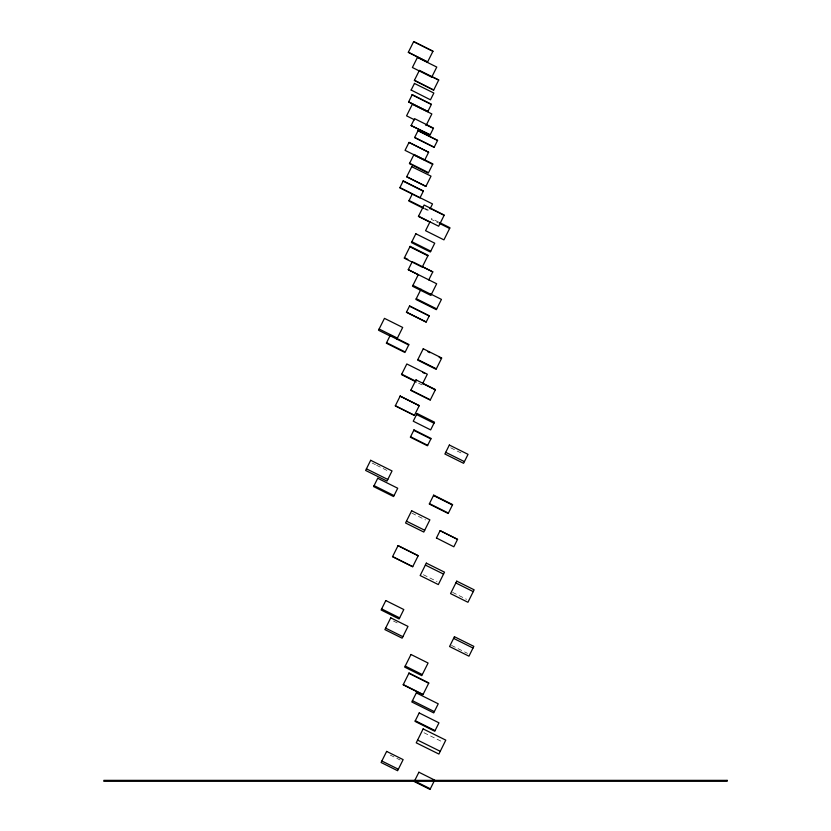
<?xml version="1.0" encoding="UTF-8"?>
<svg xmlns="http://www.w3.org/2000/svg" width="831" height="831" viewBox="0 0 831 831"><rect width="100%" height="100%" fill="white"/><g stroke="black" fill="none" stroke-linecap="round" stroke-linejoin="round"><path stroke-width="0.62" stroke-dasharray="4.16 3.12" d="M424.039 732.765L442.165 741.751M450.714 447.805L461.704 453.29M372.111 463.033L375.487 464.716M376.609 465.277L387.859 470.886M411.896 513.143L425.565 519.946M423.395 574.73L437.023 581.503M452.604 592.378L466.523 599.307M451.524 645.417L467.51 653.363M393.458 621.037L399.202 623.894M390.29 755.088L400.189 760.022M424.734 208.301L429.212 210.534L428.931 211.095L424.454 208.851M438.498 222.022L431.611 218.584L431.247 219.322L438.134 222.76M418.575 383.164L421.992 384.867"/><path stroke-width="1.25" d="M396.771 339.339L402.692 327.456L384.462 318.356L378.531 330.239L389.926 335.932M411.106 90.132L414.492 83.36M427.591 61.993L432.993 51.2L413.693 41.55L408.291 52.353L427.591 61.993L408.353 52.228M411.096 125.554L414.555 118.636L433.512 128.109L430.053 135.027L411.096 125.554L430.219 134.705M433.689 90.08L438.726 80.015L419.395 70.355L414.357 80.42L433.689 90.08L414.43 80.264M438.726 80.015L431.819 76.753M409.029 142.402L405.05 150.349L424.714 160.071L428.651 152.218L409.029 142.402L428.609 152.302M426.033 125.574L431.85 113.94L412.342 104.28L406.567 115.841L414.576 119.851M411.812 166.553L406.66 176.847L425.867 186.445L431.019 176.151L411.74 166.699M430.032 208.893L432.515 203.927L412.373 193.872L408.8 201.029L423.343 208.301M430.115 221.586L425.565 230.686L443.931 239.868L449.976 227.756L439.651 222.604M418.492 274.832L408.239 269.701L412.29 261.588M418.315 274.594L412.498 286.248L430.853 295.421L436.67 283.766L408.27 269.639M421.016 289.198L415.884 299.451L436.317 309.662L441.448 299.409L430.094 293.738M428.744 279.954L432.806 271.851L413.433 262.16M422.553 383.735L427.321 374.199L406.816 363.957L401.487 374.615L416.3 382.021M436.4 538.072L440.129 530.614L457.569 539.329L453.84 546.788L436.441 537.979M417.588 740.089L440.253 751.317M445.728 452.313L464.415 461.62M366.429 468.819L387.797 479.466M406.473 521.172L424.703 530.251M425.358 565.07L443.536 574.096M455.845 582.967L473.244 591.62M453.601 638.385L473.005 648.035M385.636 628.122L402.869 636.691M381.845 761.009L398.361 769.226M413.63 41.675L432.93 51.314M414.451 83.443L433.855 93.041L430.468 99.813L411.158 90.039M412.145 94.838L431.372 104.457M408.655 101.829L427.882 111.447M425.545 124.536L433.346 128.431M418.014 130.727L437.542 140.491M414.669 137.427L434.198 147.191M413.765 154.94L432.65 164.382M409.631 163.208L427.414 172.09M406.733 176.702L425.939 186.3M403.128 181.137L423.301 191.223M399.919 187.567L412.238 193.727M429.565 208.082L444.118 215.354M409.07 200.468L423.613 207.74M439.287 223.331L449.613 228.494M418.533 216.164L438.675 226.229L444.253 215.073L424.111 205.008L418.398 216.434L429.585 222.033M411.875 241.717L430.759 251.149M409.891 246.807L427.882 255.803M404.458 257.672L407.834 259.355M422.512 266.793L432.764 271.914M412.945 285.345L431.31 294.506M416.269 298.682L436.701 308.893M409.486 306.14L429.201 316.009M406.515 312.082L426.23 321.94M427.622 351.575L429.928 352.728M439.184 357.351L441.49 358.504M379.144 329.014L397.384 338.113M390.061 335.714L408.686 345.021M386.581 342.673L404.115 351.43M417.848 359.563L436.337 368.808M422.543 372.381L424.818 373.514M422.74 383.569L435.33 389.864M401.716 374.168L415.386 380.993M410.898 390.092L430.365 399.815M400.127 396.2L419.208 405.746M416.57 414.544L433.979 423.239M395.348 405.736L414.44 415.282M413.755 430.375L430.863 438.924M410.576 436.753L427.674 445.302M433.491 495.536L452.438 505.009M429.45 503.617L448.397 513.091M374.075 485.616L394.039 495.588M440.087 530.697L457.517 539.412M398.007 545.718L418.17 555.804M392.585 556.562L412.747 566.638M381.647 608.905L399.649 617.88M405.227 666.047L422.314 674.575M408.904 673.318L428.692 683.207M403.284 684.567L423.072 694.456M412.446 700.689L434.353 711.606M415.303 720.726L435.08 730.605M414.544 780.922L430.333 788.806M426.324 563.127L420.154 575.54L438.332 584.577L444.502 572.154L426.324 563.127M423.135 728.901L416.238 742.831L438.893 754.06L445.79 740.13L423.135 728.901M370.678 460.291L365.619 470.45L386.986 481.097L392.045 470.938L370.678 460.291M377.741 478.261L373.597 486.582L393.562 496.554L397.717 488.233L377.741 478.261M417.1 413.485L413.246 421.203L430.655 429.897L434.509 422.179L417.1 413.485M411.657 510.764L405.57 522.99L423.8 532.058L429.887 519.832L411.657 510.764M449.353 445.032L444.886 453.996L463.584 463.303L468.04 454.339L449.353 445.032M385.813 600.564L381.107 609.985L399.098 618.97L403.804 609.538L385.813 600.564M390.747 617.838L384.898 629.607L402.131 638.177L407.99 626.408L390.747 617.838M456.749 581.149L450.547 593.614L467.946 602.278L474.148 589.813L456.749 581.149M386.633 751.401L381.107 762.505L397.613 770.721L403.139 759.617L386.633 751.401M416.331 692.898L411.802 701.966L433.709 712.894L438.238 703.815L416.331 692.898M454.432 636.712L449.55 646.528L468.954 656.178L473.836 646.362L454.432 636.712M417.442 57.412L412.394 67.498L431.725 77.158L436.774 67.072L417.422 57.453M412.228 94.672L408.572 101.995L427.799 111.614L431.455 104.291L412.228 94.672M418.086 130.581L414.596 137.572L434.125 147.336L437.615 140.346L418.086 130.581M413.994 154.483L409.403 163.676L428.287 173.108L432.878 163.915L413.994 154.483M403.264 180.878L399.794 187.827L419.956 197.903L423.426 190.964L403.264 180.878M415.843 233.76L411.438 242.579L430.333 252.011L434.738 243.192L415.843 233.76M410.13 246.329L404.219 258.15L422.21 267.135L428.121 255.325L410.13 246.329M390.321 335.184L386.322 343.203L404.946 352.51L408.956 344.491L390.321 335.184M409.59 305.933L406.401 312.3L426.126 322.158L429.305 315.79L409.59 305.933M423.249 348.76L417.598 360.062L436.088 369.307L441.739 357.995L423.249 348.76M400.199 396.044L395.276 405.892L414.368 415.438L419.291 405.59L400.199 396.044M416.019 379.86L410.753 390.373L430.219 400.106L435.475 389.583L416.019 379.86M413.994 429.907L410.337 437.22L427.446 445.769L431.102 438.456L413.994 429.907M398.08 545.583L392.523 556.697L412.675 566.773L418.232 555.659L398.08 545.583M433.689 495.131L429.253 504.022L448.2 513.496L452.635 504.604L433.689 495.131M410.992 654.485L404.687 667.116L421.774 675.645L428.079 663.024L410.992 654.485M409.029 673.058L403.149 684.817L422.937 694.716L428.827 682.947L409.029 673.058M419.198 712.936L414.991 721.36L434.758 731.238L438.965 722.825L419.198 712.936M418.897 772.217L414.222 781.566L430.011 789.45L434.675 780.101L418.897 772.217M727.177 780.361L103.823 780.361L103.823 781.317L727.177 781.317L727.177 780.361"/></g></svg>
